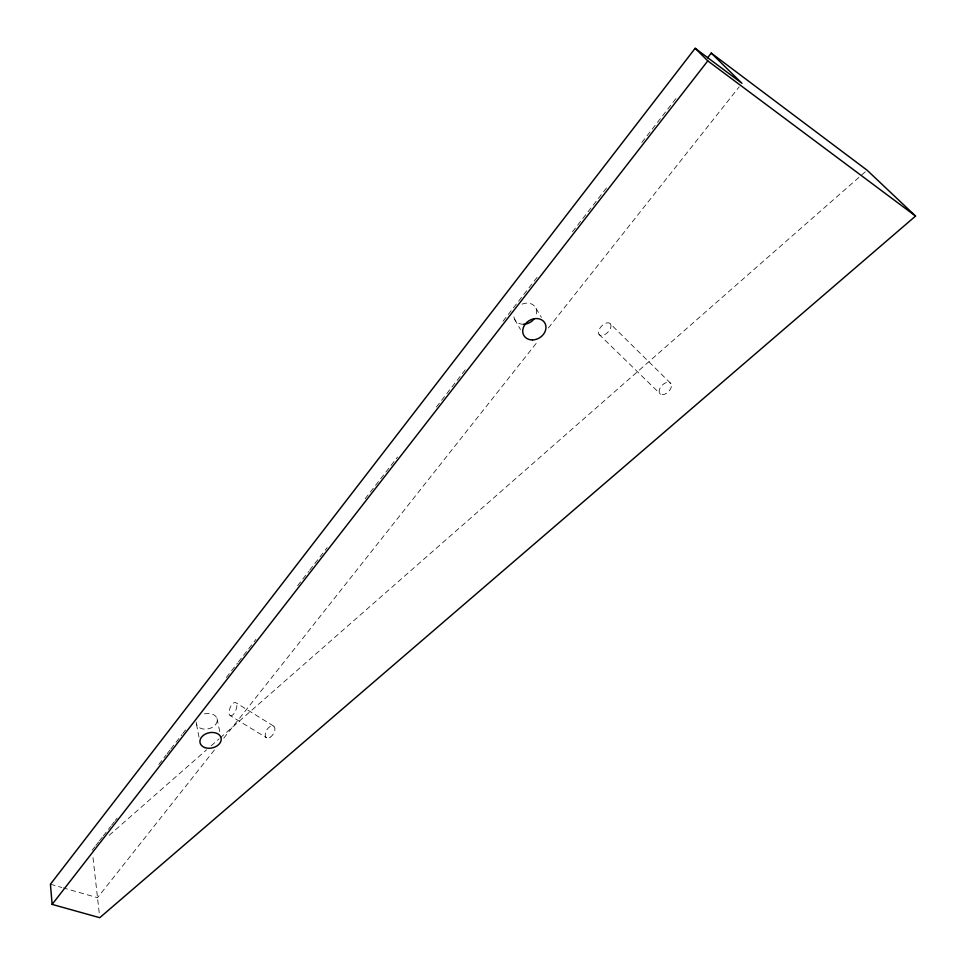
<?xml version="1.0" encoding="UTF-8"?>
<svg xmlns="http://www.w3.org/2000/svg" width="966" height="966" viewBox="0 0 966 966"><rect width="100%" height="100%" fill="white"/><g stroke="black" fill="none" stroke-linecap="round" stroke-linejoin="round"><path stroke-width="0.72" stroke-dasharray="4.83 3.62" d="M92.156 850.249L94.934 846.675M95.863 845.479L98.641 841.905M99.558 840.722L102.336 837.148M103.265 835.952L110.667 826.425M111.597 825.23L114.374 821.655M115.292 820.46L117.152 818.081M158.786 764.456L166.188 754.929M167.118 753.734L169.895 750.159M170.813 748.964L181.922 734.667M182.852 733.472L185.629 729.898M226.346 677.48L237.443 663.171M238.373 661.988L253.177 642.921M254.106 641.726L255.954 639.347M297.6 585.722L308.697 571.425M309.627 570.23L327.208 547.589M365.148 498.746L397.533 457.039M436.403 406.988L466.01 368.855M503.032 321.195L537.265 277.109M572.44 231.828L607.602 186.547M641.835 142.461L677.009 97.18M214.428 749.954L97.506 897.704L63.273 887.899M223.774 738.145L538.062 340.986M548.35 327.993L739.159 86.868M109.158 835.336L206.591 749.833M211.119 745.861L219.053 738.905M220.188 737.903L865.959 171.211M273.607 726.058L235.704 702.62L233.941 702.729A7.221 3.26 -68.9 0 0 230.149 707.547L229.135 710.988A6.847 3.091 -68.9 0 0 230.137 715.577L266.507 737.77M230.137 715.577L231.9 715.504A7.221 3.26 -68.9 0 0 235.704 710.662L236.73 707.209A6.847 3.091 -68.9 0 0 235.704 702.62M50.425 884.228L61.836 887.488M598.968 334.296L660.515 394.188M610.5 323.996A7.776 4.395 -45.9 0 1 603.991 334.973A7.776 4.395 -45.9 0 1 599.729 328.512A7.776 4.395 -45.9 0 1 610.5 323.996L670.923 383.574A7.499 4.54 -45.2 0 1 664.729 394.225A7.499 4.54 -45.2 0 1 660.261 387.644A7.499 4.54 -45.2 0 1 670.923 383.574M535.973 308.311L541.383 317.343M514.552 319.118L520.505 329.551M217.024 718.535L220.381 734.619M196.472 724.126L199.044 737.348M93.002 857.663L99.438 914.838M522.075 304.109A12.027 9.974 -32.5 0 1 533.908 305.485A12.027 9.974 -32.5 0 1 535.695 316.341M523.463 324.274A12.027 9.974 -32.5 0 1 513.9 313.841M204.418 713.934A10.65 7.716 -12.7 0 1 217.169 719.151A10.65 7.716 -12.7 0 1 207.267 729.04A10.65 7.716 -12.7 0 1 196.207 722.121M269.937 737.396A6.847 3.84 -58.1 0 0 274.356 726.746A6.847 3.84 -58.1 0 0 265.916 731.624A6.847 3.84 -58.1 0 0 269.937 737.396"/><path stroke-width="1.45" d="M711.242 53.094L741.973 83.317L695.17 48.3L50.425 884.228L52.128 904.393L99.752 917.7L915.575 216.058L867.094 170.209L711.242 53.094L707.547 57.863M52.128 904.393L707.788 60.894L695.17 48.3M707.788 60.894L915.575 216.058M534.126 318.901A12.027 9.974 -32.5 0 1 523.463 324.274M204.84 747.587A10.795 7.74 -12.8 0 0 221.226 739.558A10.795 7.74 -12.8 0 0 205.661 733.931A10.795 7.74 -12.8 0 0 204.84 747.587M532.423 339.935A12.208 10.034 -32.2 0 0 545.247 323.803A12.208 10.034 -32.2 0 0 525.371 323.984A12.208 10.034 -32.2 0 0 532.423 339.935"/></g></svg>
